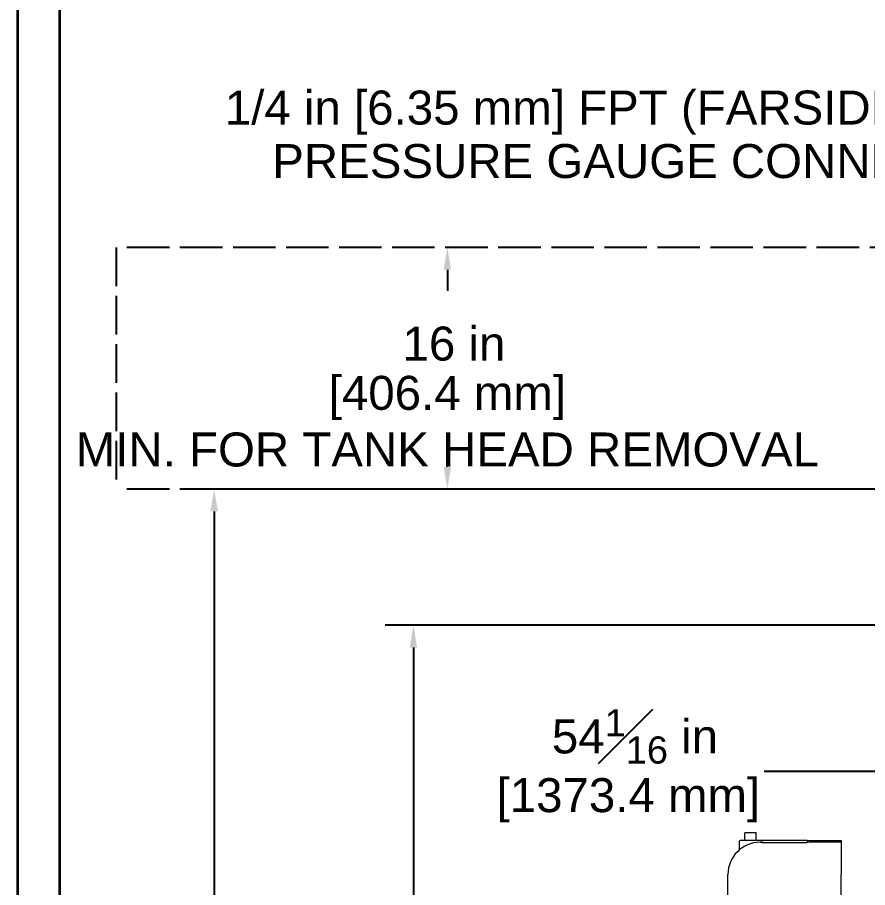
# Model space of a CAD drawing. Header units: inches. Extents: x 19 to 503, y 6 to 322.
# Drawn here: x 18.7 to 75.1, y 115 to 172.7 of the extents above; entities that cross this region are included whole.
import ezdxf

# ---------------------------------------------------------------- set-up
doc = ezdxf.new("R2010")
doc.units = ezdxf.units.IN
doc.header["$LTSCALE"] = 15
doc.header["$MEASUREMENT"] = 0
doc.linetypes.add('DASHED_SPACE', pattern=[0.2067, 0.1654, -0.0413])
doc.layers.get('0').update_dxf_attribs({"lineweight": 25})
for name, color, linetype, lineweight in [('Border', 7, 'Continuous', 35), ('Dimension (ANSI)', 7, 'Continuous', 25), ('Sketch Geometry (ANSI)', 7, 'Continuous', 25), ('Symbol (ANSI)', 7, 'Continuous', 25), ('Visible (ANSI)', 7, 'Continuous', 50)]:
    doc.layers.add(name, color=color, linetype=linetype, lineweight=lineweight)
doc.styles.add('MEMCOR Medium', font='arial.ttf')
doc.dimstyles.new('Default (ANSI)', dxfattribs={"dimscale": 15, "dimtxt": 0.15, "dimasz": 0.098425, "dimexe": 0.125, "dimexo": 0.0625, "dimgap": 0.031496, "dimtad": 0, "dimtih": 1, "dimtoh": 1, "dimdec": 4, "dimrnd": 1e-08, "dimzin": 3, "dimdsep": 46, "dimlunit": 5, "dimtxsty": 'MEMCOR Medium', "dimcen": 0.09, "dimdle": 0.393701, "dimclrd": 256, "dimclre": 256, "dimclrt": 256, "dimadec": 0, "dimazin": 1, "dimtfac": 0.8, "dimtofl": 0, "dimtmove": 0, "dimatfit": 3, "dimfxl": 1, "dimfrac": 1, "dimtolj": 1, "dimtzin": 4, "dimlwd": -1, "dimlwe": -1, "dimarcsym": 0})
doc.dimstyles.new('Default (ANSI)$7', dxfattribs={"dimscale": 15, "dimtxt": 0.15, "dimasz": 0.098425, "dimexe": 0.125, "dimexo": 0.0625, "dimgap": 0.031496, "dimtad": 0, "dimtih": 1, "dimtoh": 1, "dimdec": 4, "dimrnd": 1e-08, "dimzin": 3, "dimdsep": 46, "dimlunit": 5, "dimtxsty": 'MEMCOR Medium', "dimcen": 0.09, "dimdle": 0.393701, "dimclrd": 256, "dimclre": 256, "dimclrt": 256, "dimadec": 0, "dimazin": 1, "dimtfac": 0.8, "dimtofl": 0, "dimtmove": 0, "dimatfit": 3, "dimfxl": 1, "dimfrac": 1, "dimtolj": 1, "dimtzin": 4, "dimlwd": -1, "dimlwe": -1, "dimarcsym": 0})

# ---------------------------------------------------------------- blocks, each defined once
blk = doc.blocks.new('Borders 22x34_D')
at = {"layer": 'Border'}
for p, q in [((1.25, 21.5), (1.25, 0.5)), ((1.4375, 0.5), (1.4375, 21.3125))]:
    blk.add_line(p, q, dxfattribs=at)
blk = doc.blocks.new('*D18')
at = {"layer": 'Defpoints', "color": 0, "transparency": 16777216}
for p in [(42.726, 157.416), (42.726, 141.416), (47.236, 141.416)]:
    blk.add_point(p, dxfattribs=at)
at = {"layer": 'Dimension (ANSI)', "transparency": 16777216}
for p, q in [((47.236, 155.94), (47.236, 154.553)), ((47.236, 142.892), (47.236, 144.279))]:
    blk.add_line(p, q, dxfattribs=at)
for points in [[(46.99, 155.94), (47.482, 155.94), (47.236, 157.416)], [(46.99, 142.892), (47.482, 142.892), (47.236, 141.416)]]:
    blk.add_solid(points, dxfattribs=at)
at = {"layer": 'Dimension (ANSI)', "transparency": 16777216, "char_height": 2.25, "attachment_point": 5, "style": 'MEMCOR Medium'}
for s, insert in [('\\A1; \\fArial|b0|i0;\\H2.2500;16 in', (47.236, 151.037)), ('\\A1;[406.4 mm]{\\P\\fArial|b0|i0;\\H2.2500;MIN. FOR TANK HEAD REMOVAL}', (47.236, 145.9))]:
    blk.add_mtext(s, dxfattribs=dict(at, insert=insert))
blk = doc.blocks.new('*D19')
at = {"layer": 'Defpoints', "color": 0, "transparency": 16777216}
for p in [(76.442, 131.031), (130.511, 131.031), (130.511, 122.723)]:
    blk.add_point(p, dxfattribs=at)
at = {"layer": 'Dimension (ANSI)', "transparency": 16777216}
for p, q in [((76.442, 130.093), (76.442, 120.848)), ((130.511, 130.093), (130.511, 120.848)), ((76.442, 122.723), (68.227, 122.723)), ((129.035, 122.723), (77.918, 122.723))]:
    blk.add_line(p, q, dxfattribs=at)
for points in [[(77.918, 122.969), (77.918, 122.477), (76.442, 122.723)], [(129.035, 122.969), (129.035, 122.477), (130.511, 122.723)]]:
    blk.add_solid(points, dxfattribs=at)
at = {"layer": 'Dimension (ANSI)', "transparency": 16777216, "char_height": 2.25, "attachment_point": 5, "style": 'MEMCOR Medium'}
for s, insert in [('\\A1; 54{\\H0.8x;\\S1#16;} in', (59.228, 125.038)), ('\\A1;[1373.4 mm]', (59.228, 120.809))]:
    blk.add_mtext(s, dxfattribs=dict(at, insert=insert))
blk = doc.blocks.new('*D22')
at = {"layer": 'Defpoints', "color": 0, "transparency": 16777216}
for p in [(44.986, 132.401), (84.252, 132.401), (80.752, 44.463)]:
    blk.add_point(p, dxfattribs=at)
at = {"layer": 'Dimension (ANSI)', "transparency": 16777216}
for p, q in [((83.314, 132.401), (43.111, 132.401)), ((44.986, 130.925), (44.986, 104.714)), ((44.986, 45.94), (44.986, 96.226)), ((79.815, 44.463), (43.111, 44.463))]:
    blk.add_line(p, q, dxfattribs=at)
for points in [[(44.74, 130.925), (45.232, 130.925), (44.986, 132.401)], [(44.74, 45.94), (45.232, 45.94), (44.986, 44.463)]]:
    blk.add_solid(points, dxfattribs=at)
at = {"layer": 'Dimension (ANSI)', "transparency": 16777216, "char_height": 2.25, "attachment_point": 5, "style": 'MEMCOR Medium'}
for s, insert in [('\\A1; 87{\\H0.8x;\\S15#16;} in', (44.986, 102.8)), ('\\A1;[2233.6 mm]', (44.986, 98.556))]:
    blk.add_mtext(s, dxfattribs=dict(at, insert=insert))
blk = doc.blocks.new('*D29')
at = {"layer": 'Defpoints', "color": 0, "transparency": 16777216}
for p in [(31.787, 141.416), (102.901, 141.416), (80.752, 44.463)]:
    blk.add_point(p, dxfattribs=at)
at = {"layer": 'Dimension (ANSI)', "transparency": 16777216}
for p, q in [((101.964, 141.416), (29.912, 141.416)), ((31.787, 139.94), (31.787, 89.902)), ((31.787, 45.94), (31.787, 81.414)), ((79.815, 44.463), (29.912, 44.463))]:
    blk.add_line(p, q, dxfattribs=at)
for points in [[(31.54, 139.94), (32.033, 139.94), (31.787, 141.416)], [(31.54, 45.94), (32.033, 45.94), (31.787, 44.463)]]:
    blk.add_solid(points, dxfattribs=at)
at = {"layer": 'Dimension (ANSI)', "transparency": 16777216, "char_height": 2.25, "attachment_point": 5, "style": 'MEMCOR Medium'}
for s, insert in [('\\A1; 96{\\H0.8x;\\S15#16;} in', (31.787, 87.988)), ('\\A1;[2462.6 mm]', (31.787, 83.744))]:
    blk.add_mtext(s, dxfattribs=dict(at, insert=insert))

msp = doc.modelspace()

# ---------------------------------------------------------------- linework, layer by layer
at = {"layer": 'Sketch Geometry (ANSI)', "linetype": 'DASHED_SPACE', "ltscale": 1.032092}
msp.add_line((25.30415, 157.41594), (25.30415, 141.41594), dxfattribs=at)
at = {"layer": 'Sketch Geometry (ANSI)', "linetype": 'DASHED_SPACE', "ltscale": 1.133667}
for p, q in [((137.78205, 157.41594), (25.30415, 157.41594)), ((137.78205, 141.41594), (25.30415, 141.41594))]:
    msp.add_line(p, q, dxfattribs=at)
at = {"layer": 'Visible (ANSI)', "linetype": 'Continuous', "lineweight": 18}
for p, q in [((68.06215, 118.15094), (66.68715, 118.15094)), ((67.68715, 118.65094), (66.93715, 118.65094)), ((66.93715, 118.15094), (66.93715, 118.65094)), ((67.68715, 118.15094), (67.68715, 118.65094)), ((71.06735, 118.15094), (68.06215, 118.15094)), ((68.06215, 118.15094), (68.06215, 118.02207)), ((71.06735, 118.15094), (73.32579, 118.15094)), ((71.06735, 118.15094), (71.06735, 118.02326)), ((73.32579, 118.15094), (73.32579, 118.02594)), ((66.56215, 118.02594), (66.56215, 117.51055)), ((67.94952, 118.02594), (68.06215, 118.02594)), ((73.32579, 118.02594), (72.21048, 118.02594)), ((73.32579, 118.02594), (73.32579, 115.90094)), ((65.82452, 114.15094), (65.82452, 115.90094)), ((73.32579, 114.15094), (73.32579, 115.90094))]:
    msp.add_line(p, q, dxfattribs=at)
for centre, radius in [((66.68715, 118.02594), 0.125), ((67.94952, 115.90094), 2.125)]:
    msp.add_arc(centre, radius, 90, 180, dxfattribs=at)
msp.add_ellipse((72.21048, 115.90094), major_axis=(-22.76606, 0), ratio=0.09334071, start_param=4.71238898, end_param=4.76262215, dxfattribs=at)
for points, knots in [([(68.06215, 118.02207), (68.06215, 118.02148), (68.064, 118.02091), (68.07633, 118.0192), (68.09446, 118.01843), (68.15715, 118.0175), (68.21195, 118.01798), (68.38949, 118.01996), (68.54014, 118.02176), (68.84763, 118.02354), (69.06619, 118.02373), (69.28254, 118.02113)], [-71.64186037, -71.64186037, -71.64186037, -71.64186037, -71.40431492, -71.40431492, -70.85251163, -70.85251163, -69.95071799, -69.95071799, -68.02154672, -68.02154672, -64.74476424, -64.74476424, -64.74476424, -64.74476424]), ([(69.58193, 118.01855), (69.7029, 118.01808), (69.82197, 118.01779), (69.93632, 118.01779), (70.06255, 118.01779), (70.19095, 118.0181), (70.3206, 118.01861)], [28.61566073, 28.61566073, 28.61566073, 28.61566073, 29.49083043, 29.49083043, 29.49083043, 30.45697884, 30.45697884, 30.45697884, 30.45697884]), ([(70.3206, 118.01861), (70.48501, 118.01931), (70.65145, 118.02033), (70.90119, 118.02208), (70.98436, 118.0227), (71.06735, 118.02326)], [0.96614841, 0.96614841, 0.96614841, 0.96614841, 2.19142906, 2.19142906, 2.80272071, 2.80272071, 2.80272071, 2.80272071])]:
    msp.add_open_spline(points, degree=3, knots=knots, dxfattribs=at)
msp.add_open_spline([(69.28254, 118.02113), (69.37819, 118.02012), (69.47814, 118.01911), (69.58193, 118.01855)], degree=3, dxfattribs=at)

# ---------------------------------------------------------------- block references
at = {"xscale": 15, "yscale": 15, "zscale": 15}
msp.add_blockref('Borders 22x34_D', (0, 0), dxfattribs=at)

# ---------------------------------------------------------------- texts
at = {"layer": 'Symbol (ANSI)', "insert": (103.0407, 167.80897), "char_height": 2.2500001, "width": 70.5628846, "attachment_point": 3, "line_spacing_factor": 0.944221, "style": 'MEMCOR Medium'}
msp.add_mtext('\\fArial|b0|i0;1/4 in [6.35 mm] FPT (FARSIDE) FOR EFFLUENT\\P\\fArial|b0|i0;PRESSURE GAUGE CONNECTION (by others)', dxfattribs=at)

# ---------------------------------------------------------------- dimensions: what is measured, and where the dimension line sits
at = {"layer": 'Dimension (ANSI)'}
for base, p1, p2, angle, text, override, picture, middle in [((47.23609, 141.41594), (42.7257, 157.41594), (42.7257, 141.41594), 90, ' \\fArial|b0|i0;\\H2.2500;<> in\\X[406.4 mm]{\\P\\fArial|b0|i0;\\H2.2500;MIN. FOR TANK HEAD REMOVAL}', {"dimgap": 0.031496, "dimdec": 4, "dimpost": '', "dimse1": 1, "dimse2": 1, "dimtol": 0, "dimlim": 0, "dimtp": 0, "dimtm": 0, "dimtdec": 2, "dimatfit": 1}, '*D18', (47.23609, 149.41594)), ((31.78653, 141.41594), (80.75243, 44.46344), (102.90141, 141.41594), 90, ' <> in\\X[2462.6 mm]', {"dimgap": 0.031496, "dimdec": 4, "dimpost": '', "dimtol": 0, "dimlim": 0, "dimtp": 0, "dimtm": 0, "dimtdec": 2, "dimatfit": 1}, '*D29', (31.78653, 85.65814)), ((44.98609, 132.40094), (80.75243, 44.46344), (84.25199, 132.40094), 90, ' <> in\\X[2233.6 mm]', {"dimgap": 0.031496, "dimdec": 4, "dimpost": '', "dimtol": 0, "dimlim": 0, "dimtp": 0, "dimtm": 0, "dimtdec": 2, "dimatfit": 1}, '*D22', (44.98609, 100.47012)), ((130.51129, 122.72331), (76.44152, 131.03094), (130.51129, 131.03094), 180, ' <> in\\X[1373.4 mm]', {"dimgap": 0.031496, "dimtih": 0, "dimtoh": 0, "dimdec": 4, "dimpost": '', "dimtol": 0, "dimlim": 0, "dimtp": 0, "dimtm": 0, "dimtdec": 2, "dimatfit": 2}, '*D19', (59.2279, 122.72331))]:
    dim = msp.add_linear_dim(base=base, p1=p1, p2=p2, angle=angle, text=text, dimstyle='Default (ANSI)', override=override, dxfattribs=at)
    dim.commit()
    dim.dimension.update_dxf_attribs({"geometry": picture, "text_midpoint": middle, "dimtype": 160})

# ---------------------------------------------------------------- leaders
at = {"layer": 'Symbol (ANSI)', "annotation_type": 0, "has_hookline": 1, "hookline_direction": 1, "text_width": 70.15365}
msp.add_leader([(118.08797, 145.75581), (104.98952, 166.68397), (103.51314, 166.68397)], dimstyle='Default (ANSI)$7', override={"dimasz": 0.098425, "dimtad": 0, "dimldrblk": 'Dot'}, dxfattribs=at)

doc.saveas('drawing.dxf')
